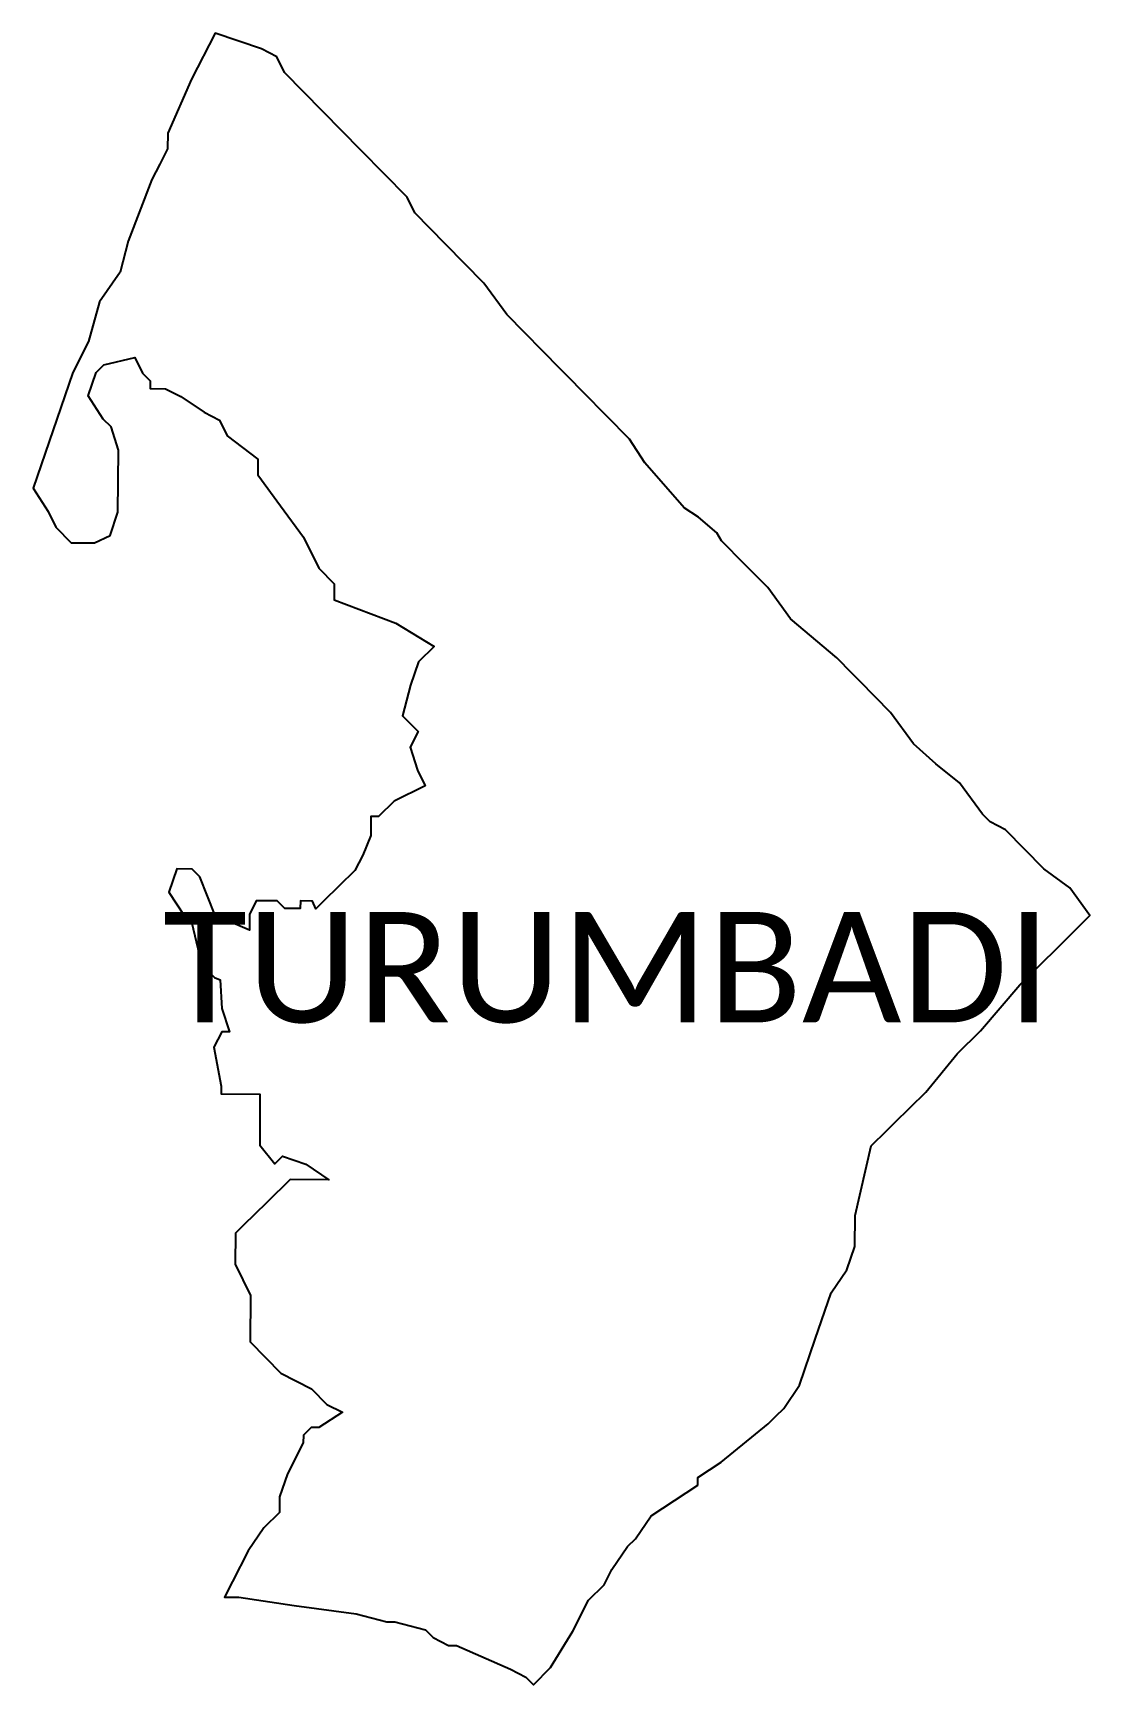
# Model space of a CAD drawing. Header units: metres. Extents: x 281119 to 291525, y 2015291 to 2018686.
# Drawn here: x 290090 to 291525, y 2016442 to 2018686 of the extents above.
import ezdxf

# ---------------------------------------------------------------- set-up
doc = ezdxf.new("R2010")
doc.units = ezdxf.units.M
doc.layers.add('VILLAGE BOUNDRY', color=10, linetype='Continuous')
doc.layers.add('VILLAGE NAME', color=250, linetype='Continuous')
doc.styles.get("Standard").update_dxf_attribs({"font": 'simplex.shx'})

msp = doc.modelspace()

# ---------------------------------------------------------------- linework, layer by layer
at = {"layer": 'VILLAGE BOUNDRY'}
msp.add_lwpolyline([(291376.8, 2017331), (291430, 2017393.6), (291483, 2017445.7), (291525.5, 2017487.4), (291498.1, 2017525.3), (291462.9, 2017551.1), (291410.8, 2017604.1), (291389.8, 2017614.8), (291379.4, 2017625.4), (291348.3, 2017667.8), (291316.3, 2017693.7), (291285.6, 2017720.9), (291254.5, 2017763.3), (291233.6, 2017784.5), (291212.7, 2017805.7), (291202.3, 2017816.3), (291181.5, 2017837.5), (291118.8, 2017890.6), (291087.7, 2017933), (291056.4, 2017964.8), (291025.1, 2017996.6), (291018.4, 2018007.2), (290993.8, 2018028.5), (290974.4, 2018041.2), (290920.9, 2018102.7), (290900.1, 2018134.5), (290837.6, 2018198.1), (290816.7, 2018219.3), (290806.3, 2018229.9), (290733.3, 2018304.2), (290702.2, 2018346.5), (290650, 2018399.6), (290629.2, 2018420.8), (290608.4, 2018442.1), (290598.1, 2018463.2), (290535.5, 2018526.8), (290483.4, 2018579.9), (290431.3, 2018632.9), (290420.9, 2018654), (290400, 2018664.7), (290337.1, 2018686.3), (290305, 2018623.5), (290272.8, 2018550.2), (290272.6, 2018529.1), (290261.9, 2018508.2), (290251.2, 2018487.3), (290218.9, 2018403.4), (290208, 2018361.4), (290179.8, 2018321.2), (290165.1, 2018267.1), (290143.7, 2018225.3), (290089.7, 2018068), (290110.5, 2018036.3), (290120.8, 2018015.1), (290141.7, 2017993.9), (290173.2, 2017993.6), (290194.4, 2018004), (290205.1, 2018035.4), (290205.9, 2018119.5), (290195.7, 2018151.2), (290185.2, 2018161.8), (290164.5, 2018193.5), (290175.3, 2018225), (290185.9, 2018235.4), (290228, 2018245.6), (290238.4, 2018224.4), (290248.8, 2018213.8), (290248.7, 2018203.3), (290269.7, 2018203.1), (290290.7, 2018192.4), (290322, 2018171.1), (290343, 2018160.4), (290353.3, 2018139.3), (290395.1, 2018107.4), (290394.9, 2018086.3), (290426.1, 2018044), (290457.3, 2018001.6), (290477.9, 2017959.4), (290498.7, 2017938.2), (290498.7, 2017916.4), (290582.4, 2017884.9), (290634.7, 2017852.9), (290613.5, 2017832), (290602.7, 2017800.5), (290591.8, 2017758.6), (290602.3, 2017748), (290612.7, 2017737.4), (290602, 2017716.4), (290612.2, 2017684.8), (290622.6, 2017663.6), (290580.3, 2017643), (290559.1, 2017622.1), (290548.6, 2017622.2), (290548.6, 2017596.1), (290537.6, 2017569.7), (290526.9, 2017548.8), (290505.7, 2017528), (290484.4, 2017507.1), (290473.8, 2017496.7), (290469.5, 2017507.2), (290452.9, 2017507.4), (290452.8, 2017496.9), (290431.8, 2017497), (290421.4, 2017507.7), (290393, 2017507.7), (290384, 2017489.1), (290384, 2017467.5), (290337, 2017487.4), (290316.5, 2017540.1), (290306, 2017550.7), (290285, 2017550.9), (290274.2, 2017519.5), (290295, 2017487.7), (290305.4, 2017477.1), (290315.5, 2017435), (290325.9, 2017413.8), (290336.3, 2017403.2), (290344.1, 2017400.2), (290346.4, 2017361.1), (290356.7, 2017329.5), (290346.2, 2017329.6), (290335.5, 2017308.6), (290345.5, 2017255.9), (290345.4, 2017245.4), (290398, 2017245), (290397.7, 2017213.4), (290397.7, 2017175.6), (290418.2, 2017150.1), (290428.8, 2017160.5), (290460.3, 2017149.7), (290491.6, 2017128.4), (290439, 2017128.9), (290407.2, 2017097.6), (290375.4, 2017066.3), (290364.8, 2017055.9), (290364.4, 2017013.8), (290385.1, 2016971.6), (290384.5, 2016908.5), (290426.2, 2016866.1), (290468.1, 2016844.7), (290488.9, 2016823.5), (290509.9, 2016812.8), (290478.1, 2016792), (290467.6, 2016792.1), (290457, 2016781.7), (290456.9, 2016771.2), (290435.5, 2016729.3), (290424.7, 2016697.8), (290424.5, 2016676.8), (290403.3, 2016655.9), (290382, 2016624.6), (290360.6, 2016582.7), (290349.9, 2016561.8), (290369.1, 2016561.8), (290444.5, 2016550.4), (290528.5, 2016539.2), (290570.5, 2016528.3), (290581, 2016528.2), (290623, 2016517.3), (290633.4, 2016506.7), (290654.3, 2016496), (290664.8, 2016495.9), (290738.2, 2016463.7), (290759.1, 2016453), (290769.5, 2016442.4), (290792.8, 2016466.2), (290822.8, 2016515.5), (290844.2, 2016557.4), (290865.4, 2016578.2), (290876.1, 2016599.2), (290897.4, 2016630.5), (290908, 2016641), (290929.3, 2016672.3), (290992.8, 2016713.8), (290992.9, 2016724.4), (291024.6, 2016745.1), (291088.2, 2016797.1), (291098.8, 2016807.6), (291109.4, 2016818), (291130.7, 2016849.4), (291152.3, 2016912.3), (291173.9, 2016975.2), (291195.2, 2017006.5), (291206, 2017038), (291206.3, 2017080.1), (291228.2, 2017174.5), (291249.5, 2017195.4), (291260, 2017205.8), (291302.5, 2017247.5), (291345, 2017299.7)], close=True, dxfattribs=at)

# ---------------------------------------------------------------- texts
at = {"layer": 'VILLAGE NAME', "insert": (290266.3, 2017492.4), "char_height": 150, "attachment_point": 1}
msp.add_mtext_dynamic_manual_height_columns('{\\fCalibri|b0|i0|c0|p34;TURUMBADI}', width=1877.914, gutter_width=1, heights=[0], dxfattribs=at)

doc.saveas('drawing.dxf')
